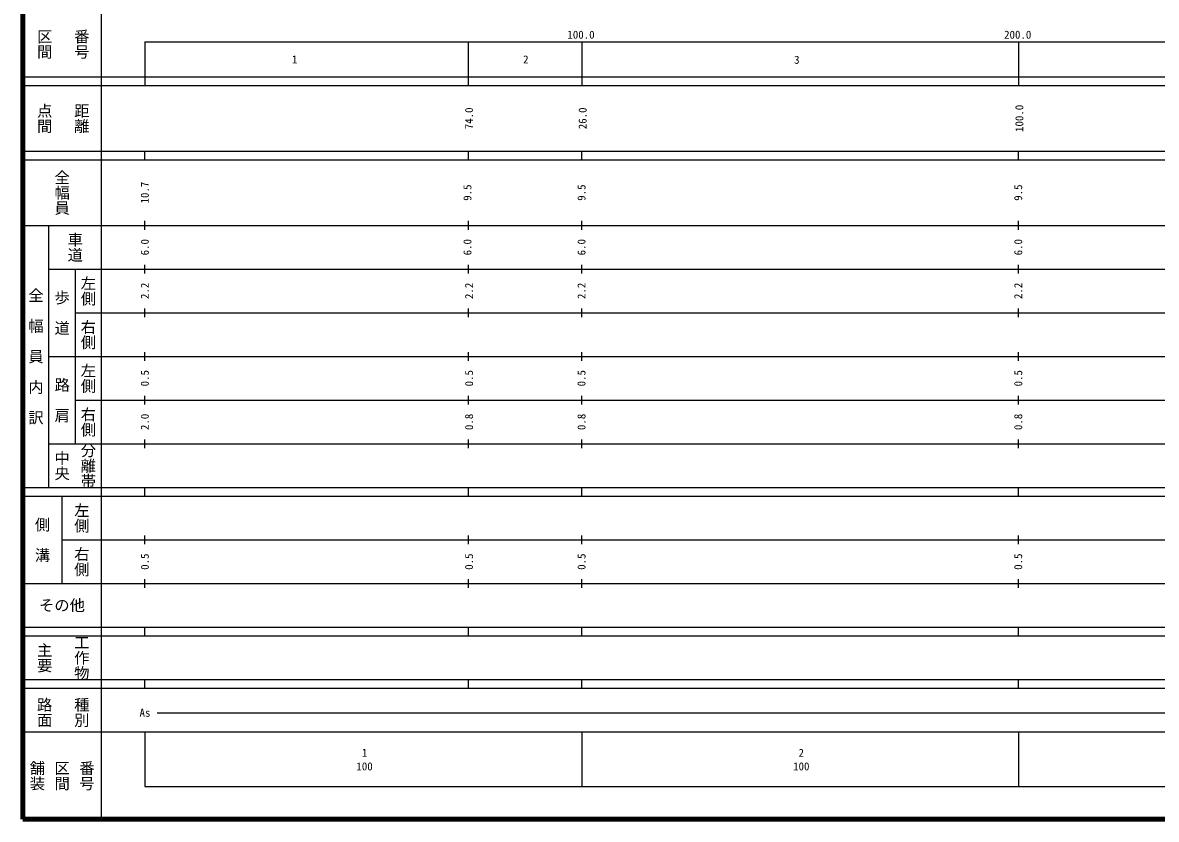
# Model space of a CAD drawing. Units: millimetres on the paper, enlarged 1000 times. Extents: x 40000 to 680000, y 20000 to 380000.
# Drawn here: x 40000 to 299586, y 20000 to 202409 of the extents above; entities that cross this region are included whole.
import ezdxf
from ezdxf.enums import TextEntityAlignment as Align

# ---------------------------------------------------------------- set-up
doc = ezdxf.new("R2010")
doc.units = ezdxf.units.MM
doc.header["$LTSCALE"] = 1000
doc.layers.add('M-TTL', color=2, linetype='Continuous', lineweight=140)
doc.layers.add('M-TTL-BAND', color=7, linetype='Continuous', lineweight=25)
doc.styles.add('@ＭＳ ゴシック', font='')
doc.styles.add('ＭＳ ゴシック', font='')
doc.styles.get('@ＭＳ ゴシック').set_extended_font_data('@MS Gothic')
doc.styles.get('ＭＳ ゴシック').set_extended_font_data('MS Gothic')

msp = doc.modelspace()

# ---------------------------------------------------------------- linework, layer by layer
at = {"layer": 'M-TTL'}
for p, q in [((40000, 380000), (40000, 20000)), ((40000, 20000), (680000, 20000))]:
    msp.add_line(p, q, dxfattribs=at)
at = {"layer": 'M-TTL-BAND'}
for p, q in [((58000, 370000), (58000, 20000)), ((68000, 198000), (579000, 198000)), ((68000, 198000), (68000, 188000)), ((142000, 198000), (142000, 188000)), ((168000, 198000), (168000, 188000)), ((268000, 198000), (268000, 188000)), ((40000, 190000), (579000, 190000)), ((40000, 188000), (579000, 188000)), ((40000, 173000), (579000, 173000)), ((68000, 171000), (68000, 173000)), ((142000, 173000), (142000, 171000)), ((168000, 171000), (168000, 173000)), ((268000, 171000), (268000, 173000)), ((40000, 171000), (579000, 171000)), ((40000, 156000), (579000, 156000)), ((46000, 96000), (46000, 156000)), ((68000, 155000), (68000, 157000)), ((142000, 157000), (142000, 155000)), ((168000, 155000), (168000, 157000)), ((268000, 155000), (268000, 157000)), ((46000, 146000), (579000, 146000)), ((52000, 146000), (52000, 106000)), ((68000, 145000), (68000, 147000)), ((142000, 147000), (142000, 145000)), ((168000, 145000), (168000, 147000)), ((268000, 145000), (268000, 147000)), ((52000, 136000), (579000, 136000)), ((68000, 135000), (68000, 137000)), ((142000, 137000), (142000, 135000)), ((168000, 135000), (168000, 137000)), ((268000, 135000), (268000, 137000)), ((46000, 126000), (579000, 126000)), ((68000, 125000), (68000, 127000)), ((142000, 127000), (142000, 125000)), ((168000, 125000), (168000, 127000)), ((268000, 125000), (268000, 127000)), ((68000, 115000), (68000, 117000)), ((142000, 117000), (142000, 115000)), ((168000, 115000), (168000, 117000)), ((268000, 115000), (268000, 117000)), ((52000, 116000), (579000, 116000)), ((68000, 105000), (68000, 107000)), ((142000, 107000), (142000, 105000)), ((168000, 105000), (168000, 107000)), ((268000, 105000), (268000, 107000)), ((46000, 106000), (579000, 106000)), ((40000, 96000), (579000, 96000)), ((40000, 94000), (579000, 94000)), ((49000, 94000), (49000, 74000)), ((68000, 94000), (68000, 96000)), ((142000, 96000), (142000, 94000)), ((168000, 94000), (168000, 96000)), ((268000, 94000), (268000, 96000)), ((49000, 84000), (579000, 84000)), ((68000, 83000), (68000, 85000)), ((142000, 85000), (142000, 83000)), ((168000, 83000), (168000, 85000)), ((268000, 83000), (268000, 85000)), ((40000, 74000), (579000, 74000)), ((68000, 73000), (68000, 75000)), ((142000, 75000), (142000, 73000)), ((168000, 73000), (168000, 75000)), ((268000, 73000), (268000, 75000)), ((40000, 64000), (579000, 64000)), ((68000, 62000), (68000, 64000)), ((142000, 64000), (142000, 62000)), ((168000, 62000), (168000, 64000)), ((268000, 62000), (268000, 64000)), ((40000, 62000), (579000, 62000)), ((40000, 52000), (579000, 52000)), ((68000, 50000), (68000, 52000)), ((142000, 52000), (142000, 50000)), ((168000, 50000), (168000, 52000)), ((268000, 50000), (268000, 52000)), ((40000, 50000), (579000, 50000)), ((70805, 44406), (565903, 44406)), ((40000, 40000), (579000, 40000)), ((68000, 40000), (68000, 27500)), ((168000, 40000), (168000, 27500)), ((268000, 40000), (268000, 27500)), ((68000, 27500), (579000, 27500))]:
    msp.add_line(p, q, dxfattribs=at)

# ---------------------------------------------------------------- texts
for s, height, rotation, style, p in [('区間', 2566, 270, '@ＭＳ ゴシック', (45000, 197500)), ('番号', 2566, 270, '@ＭＳ ゴシック', (53500, 197500)), ('点間', 2566, 270, '@ＭＳ ゴシック', (45000, 180500)), ('距離', 2566, 270, '@ＭＳ ゴシック', (53500, 180500)), ('74.0', 1833, 90, 'ＭＳ ゴシック', (142210, 180500)), ('26.0', 1833, 90, 'ＭＳ ゴシック', (168210, 180500)), ('100.0', 1833, 90, 'ＭＳ ゴシック', (268210, 180500)), ('全幅員', 2566, 270, '@ＭＳ ゴシック', (49000, 163500)), ('10.7', 1833, 90, 'ＭＳ ゴシック', (67958, 163500)), ('9.5', 1833, 90, 'ＭＳ ゴシック', (141835, 163500)), ('9.5', 1833, 90, 'ＭＳ ゴシック', (167958, 163500)), ('9.5', 1833, 90, 'ＭＳ ゴシック', (267958, 163500)), ('車道', 2566, 270, '@ＭＳ ゴシック', (52000, 151000)), ('6.0', 1833, 90, 'ＭＳ ゴシック', (67958, 151000)), ('6.0', 1833, 90, 'ＭＳ ゴシック', (141835, 151000)), ('6.0', 1833, 90, 'ＭＳ ゴシック', (167958, 151000)), ('6.0', 1833, 90, 'ＭＳ ゴシック', (267958, 151000)), ('左側', 2566, 270, '@ＭＳ ゴシック', (55000, 141000)), ('全\u3000幅\u3000員\u3000内\u3000訳', 2566, 270, '@ＭＳ ゴシック', (43000, 126000)), ('歩\u3000道', 2566, 270, '@ＭＳ ゴシック', (49000, 136000)), ('2.2', 1833, 90, 'ＭＳ ゴシック', (67958, 141000)), ('2.2', 1833, 90, 'ＭＳ ゴシック', (142210, 141000)), ('2.2', 1833, 90, 'ＭＳ ゴシック', (167958, 141000)), ('2.2', 1833, 90, 'ＭＳ ゴシック', (267958, 141000)), ('右側', 2566, 270, '@ＭＳ ゴシック', (55000, 131000)), ('左側', 2566, 270, '@ＭＳ ゴシック', (55000, 121000)), ('0.5', 1833, 90, 'ＭＳ ゴシック', (67958, 121000)), ('0.5', 1833, 90, 'ＭＳ ゴシック', (142210, 121000)), ('0.5', 1833, 90, 'ＭＳ ゴシック', (167958, 121000)), ('0.5', 1833, 90, 'ＭＳ ゴシック', (267958, 121000)), ('路\u3000肩', 2566, 270, '@ＭＳ ゴシック', (49000, 116000)), ('右側', 2566, 270, '@ＭＳ ゴシック', (55000, 111000)), ('2.0', 1833, 90, 'ＭＳ ゴシック', (67958, 111000)), ('0.8', 1833, 90, 'ＭＳ ゴシック', (142210, 111000)), ('0.8', 1833, 90, 'ＭＳ ゴシック', (167958, 111000)), ('0.8', 1833, 90, 'ＭＳ ゴシック', (267958, 111000)), ('中央', 2566, 270, '@ＭＳ ゴシック', (49000, 101000)), ('分離帯', 2566, 270, '@ＭＳ ゴシック', (55000, 101000)), ('左側', 2566, 270, '@ＭＳ ゴシック', (53500, 89000)), ('側\u3000溝', 2566, 270, '@ＭＳ ゴシック', (44500, 84000)), ('右側', 2566, 270, '@ＭＳ ゴシック', (53500, 79000)), ('0.5', 1833, 90, 'ＭＳ ゴシック', (67958, 79000)), ('0.5', 1833, 90, 'ＭＳ ゴシック', (142210, 79000)), ('0.5', 1833, 90, 'ＭＳ ゴシック', (167958, 79000)), ('0.5', 1833, 90, 'ＭＳ ゴシック', (267958, 79000)), ('主要', 2566, 270, '@ＭＳ ゴシック', (45000, 57000)), ('工作物', 2566, 270, '@ＭＳ ゴシック', (53500, 57000)), ('路面', 2566, 270, '@ＭＳ ゴシック', (45000, 44500)), ('種別', 2566, 270, '@ＭＳ ゴシック', (53500, 44500)), ('舗装', 2566, 270, '@ＭＳ ゴシック', (43333, 30000)), ('区間', 2566, 270, '@ＭＳ ゴシック', (49000, 30000)), ('番号', 2566, 270, '@ＭＳ ゴシック', (54667, 30000))]:
    msp.add_text(s, height=height, rotation=rotation, dxfattribs=dict(at, style=style)).set_placement(p, align=Align.MIDDLE_CENTER)
at = {"layer": 'M-TTL-BAND', "style": 'ＭＳ ゴシック'}
for s, p in [('100.0', (167844, 198195)), ('200.0', (267844, 198195))]:
    msp.add_text(s, height=1833, dxfattribs=at).set_placement(p, align=Align.BOTTOM_CENTER)
for s, height, p in [('1', 1833, (102281, 194000)), ('2', 1833, (155208, 194000)), ('3', 1833, (217275, 193913)), ('その他', 2566, (49000, 69000)), ('As', 1833, (68006, 44406)), ('1', 1833, (118288, 35238)), ('2', 1833, (218288, 35238)), ('100', 1833, (118288, 32131)), ('100', 1833, (218288, 32131))]:
    msp.add_text(s, height=height, dxfattribs=at).set_placement(p, align=Align.MIDDLE_CENTER)

doc.saveas('drawing.dxf')
